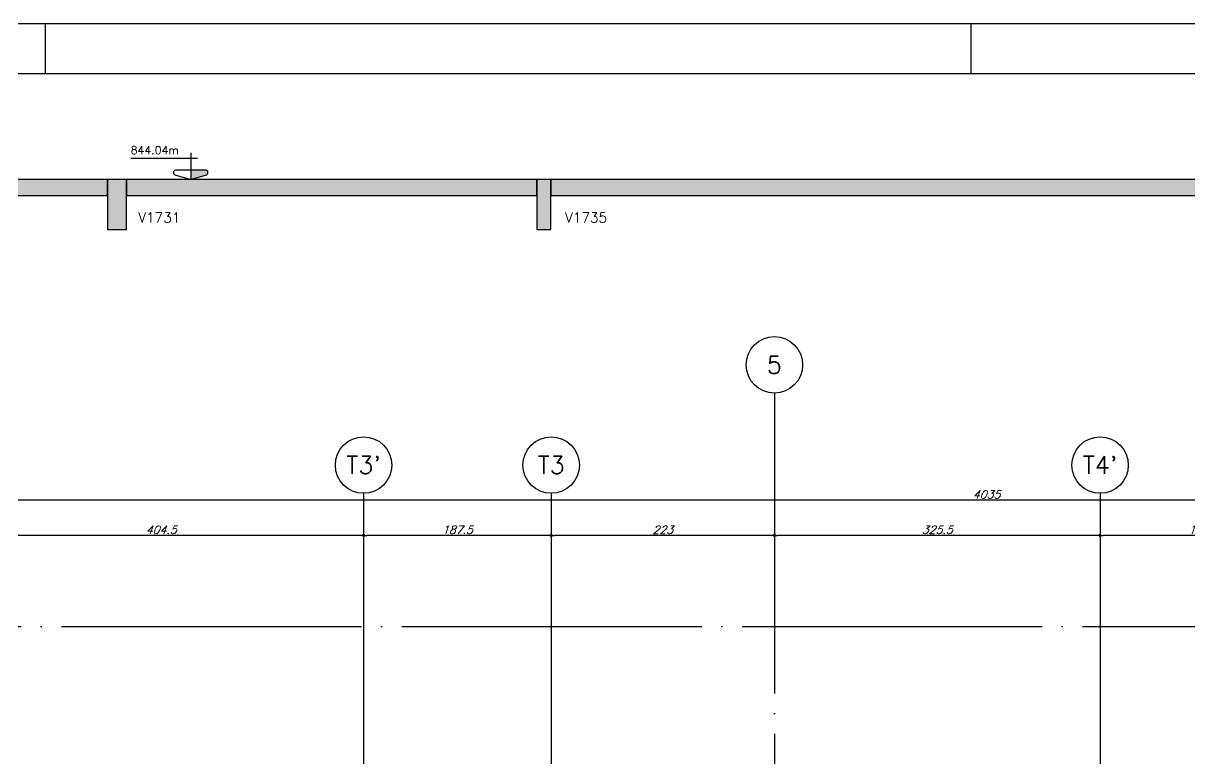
# Model space of a CAD drawing. Header units: millimetres. Extents: x -2368 to 4502, y -2283 to 2217.
# Drawn here: x -145 to 1021, y 1483 to 2217 of the extents above; entities that cross this region are included whole.
import ezdxf
from ezdxf.enums import TextEntityAlignment as Align

# ---------------------------------------------------------------- set-up
doc = ezdxf.new("R2010")
doc.units = ezdxf.units.MM
doc.header["$LTSCALE"] = 50
doc.linetypes.add('EIXO', pattern=[6.8, 6, -0.4, 0, -0.4])
for name, color, linetype in [('F-AUX', 2, 'Continuous'), ('F-CORTE', 4, 'Continuous'), ('F-COTAS', 106, 'Continuous'), ('F-EIXO', 12, 'EIXO'), ('F-MARGEM', 1, 'Continuous'), ('F-SOLIDO', 71, 'Continuous'), ('F-SOLIDO-CORTE', 71, 'Continuous'), ('F-TEXTO', 6, 'Continuous'), ('F-TEXTO-YELLOW', 2, 'Continuous')]:
    doc.layers.add(name, color=color, linetype=linetype)
doc.styles.add('CP-TEXT-INCL', font='romans.shx', dxfattribs={"oblique": 20})
doc.styles.add('MCP', font='romans.shx')
doc.styles.add('ROMANS', font='romans.shx')
doc.dimstyles.new('CP-COTAS-50', dxfattribs={"dimscale": 0.64, "dimtxt": 12.5, "dimasz": 5, "dimexe": 5, "dimexo": 5, "dimgap": 2.5, "dimtad": 1, "dimdec": 1, "dimdsep": 46, "dimtxsty": 'CP-TEXT-INCL', "dimblk1": 'DOT', "dimblk2": 'DOT', "dimsah": 1, "dimcen": 9, "dimclrd": 256, "dimclre": 256, "dimclrt": 256, "dimadec": 0, "dimazin": 0, "dimtfac": 1, "dimtdec": 1, "dimtmove": 2, "dimatfit": 3, "dimldrblk": 'DOT', "dimfxl": 0, "dimtolj": 1, "dimarcsym": 0})

# ---------------------------------------------------------------- blocks, each defined once
blk = doc.blocks.new('*U21')
at = {"layer": 'F-EIXO'}
blk.add_line((0, 0), (0, -2728.6), dxfattribs=at)
at = {"layer": 'F-EIXO', "color": 2, "linetype": 'Continuous'}
blk.add_circle((0, 28.2), 28.2, dxfattribs=at)
at = {"layer": 'F-TEXTO', "style": 'ROMANS'}
blk.add_attdef('EIXO', text='', height=17.5, rotation=360, dxfattribs=at).set_placement((0, 28.2), align=Align.MIDDLE_CENTER)
blk = doc.blocks.new('*U22')
at = {"layer": 'F-EIXO'}
blk.add_line((0, 0), (0, -2828.6), dxfattribs=at)
at = {"layer": 'F-EIXO', "color": 2, "linetype": 'Continuous'}
blk.add_circle((0, 28.2), 28.2, dxfattribs=at)
at = {"layer": 'F-TEXTO', "style": 'ROMANS'}
blk.add_attdef('EIXO', text='', height=17.5, rotation=360, dxfattribs=at).set_placement((0, 28.2), align=Align.MIDDLE_CENTER)
blk = doc.blocks.new('*U13')
at = {"layer": 'F-EIXO'}
blk.add_line((0, 0), (4857.5, 0), dxfattribs=at)
at = {"layer": 'F-TEXTO', "style": 'ROMANS'}
blk.add_attdef('EIXO', text='', height=17.5, dxfattribs=at).set_placement((-28.2, 0), align=Align.MIDDLE_CENTER)
blk = doc.blocks.new('A0-1L_900')
at = {"layer": 'F-MARGEM', "color": 2}
for p, q in [((44.9, 90), (44.9, 89)), ((63.4, 90), (63.4, 89))]:
    blk.add_line(p, q, dxfattribs=at)
blk.add_lwpolyline([(0, 0), (0, 90), (137.4, 90), (137.4, 0)], close=True, dxfattribs=at)
at = {"layer": 'F-MARGEM', "color": 7}
blk.add_lwpolyline([(2.5, 89), (136.4, 89), (136.4, 1), (2.5, 1)], close=True, dxfattribs=at)
blk = doc.blocks.new('Nível - Vista')
at = {"layer": 'F-SOLIDO'}
blk.add_hatch(color=256, dxfattribs=at).paths.add_polyline_path([(0, 0.238), (-0.38, 0.238, 0.414214), (-0.42, 0.198), (-0.42, 0.148, 0.331206), (-0.391, 0.11), (-0.011, 0.002, 0.072993), (0, 0)])
at = {"layer": 'F-AUX', "color": 2}
for p, q in [((0, 0.67), (0, 0)), ((-0.168, 0.521), (1.493, 0.521))]:
    blk.add_line(p, q, dxfattribs=at)
blk.add_lwpolyline([(-0.011, 0.002, 0.146769), (0.011, 0.002), (0.391, 0.11, 0.331206), (0.42, 0.148), (0.42, 0.198, 0.414214), (0.38, 0.238), (-0.38, 0.238, 0.414214), (-0.42, 0.198), (-0.42, 0.148, 0.331206), (-0.391, 0.11), (-0.011, 0.002, 0.146769), (0.011, 0.002)], format="xyb", dxfattribs=at)
at = {"layer": 'F-TEXTO', "color": 3, "style": 'MCP'}
blk.add_attdef('NÍVEL', (0.19, 0.636), '', height=0.25, dxfattribs=at)
blk = doc.blocks.new('_DOT')
at = {"color": 0, "linetype": 'ByBlock'}
blk.add_line((-0.5, 0), (-1, 0), dxfattribs=at)
at = {"color": 0, "linetype": 'ByBlock', "const_width": 0.5}
blk.add_lwpolyline([(-0.25, 0, 1), (0.25, 0, 1)], format="xyb", close=True, dxfattribs=at)
blk = doc.blocks.new('*D192')
at = {"layer": 'DEFPOINTS', "color": 0, "transparency": 16777216}
for p in [(2835, 1741.136394), (2835, 1624.5), (-1200, 1438)]:
    blk.add_point(p, dxfattribs=at)
at = {"layer": 'F-COTAS', "lineweight": -2, "transparency": 16777216}
for p, q in [((-1200, 1441.2), (-1200, 1744.336394)), ((-1196.8, 1741.136394), (2831.8, 1741.136394)), ((2835, 1627.7), (2835, 1744.336394))]:
    blk.add_line(p, q, dxfattribs=at)
at = {"layer": 'F-COTAS', "lineweight": -2, "transparency": 16777216, "xscale": 3.2, "yscale": 3.2, "zscale": 3.2, "rotation": 180}
blk.add_blockref('_DOT', (-1200, 1741.136394), dxfattribs=at)
at = {"layer": 'F-COTAS', "lineweight": -2, "transparency": 16777216, "xscale": 3.2, "yscale": 3.2, "zscale": 3.2}
blk.add_blockref('_DOT', (2835, 1741.136394), dxfattribs=at)
at = {"layer": 'F-COTAS', "transparency": 16777216, "insert": (817.5, 1746.736394), "char_height": 8, "attachment_point": 5, "style": 'CP-TEXT-INCL'}
blk.add_mtext('\\A1;4035', dxfattribs=at)
blk = doc.blocks.new('*D201')
at = {"layer": 'DEFPOINTS', "color": 0, "transparency": 16777216}
for p in [(931, 1705.8), (931, 1705.8), (1128, 1705.8)]:
    blk.add_point(p, dxfattribs=at)
at = {"layer": 'F-COTAS', "lineweight": -2, "transparency": 16777216}
blk.add_line((1124.8, 1705.8), (934.2, 1705.8), dxfattribs=at)
at = {"layer": 'F-COTAS', "lineweight": -2, "transparency": 16777216, "xscale": 3.2, "yscale": 3.2, "zscale": 3.2, "rotation": 180}
blk.add_blockref('_DOT', (931, 1705.8), dxfattribs=at)
at = {"layer": 'F-COTAS', "lineweight": -2, "transparency": 16777216, "xscale": 3.2, "yscale": 3.2, "zscale": 3.2}
blk.add_blockref('_DOT', (1128, 1705.8), dxfattribs=at)
at = {"layer": 'F-COTAS', "transparency": 16777216, "insert": (1029.5, 1711.4), "char_height": 8, "attachment_point": 5, "style": 'CP-TEXT-INCL'}
blk.add_mtext('\\A1;197', dxfattribs=at)
blk = doc.blocks.new('*D202')
at = {"layer": 'DEFPOINTS', "color": 0, "transparency": 16777216}
for p in [(605.5, 1705.8), (605.5, 1705.8), (931, 1705.8)]:
    blk.add_point(p, dxfattribs=at)
at = {"layer": 'F-COTAS', "lineweight": -2, "transparency": 16777216}
blk.add_line((927.8, 1705.8), (608.7, 1705.8), dxfattribs=at)
at = {"layer": 'F-COTAS', "lineweight": -2, "transparency": 16777216, "xscale": 3.2, "yscale": 3.2, "zscale": 3.2, "rotation": 180}
blk.add_blockref('_DOT', (605.5, 1705.8), dxfattribs=at)
at = {"layer": 'F-COTAS', "lineweight": -2, "transparency": 16777216, "xscale": 3.2, "yscale": 3.2, "zscale": 3.2}
blk.add_blockref('_DOT', (931, 1705.8), dxfattribs=at)
at = {"layer": 'F-COTAS', "transparency": 16777216, "insert": (768.2, 1711.4), "char_height": 8, "attachment_point": 5, "style": 'CP-TEXT-INCL'}
blk.add_mtext('\\A1;325.5', dxfattribs=at)
blk = doc.blocks.new('*D203')
at = {"layer": 'DEFPOINTS', "color": 0, "transparency": 16777216}
for p in [(382.5, 1705.8), (382.5, 1705.8), (605.5, 1705.8)]:
    blk.add_point(p, dxfattribs=at)
at = {"layer": 'F-COTAS', "lineweight": -2, "transparency": 16777216}
blk.add_line((602.3, 1705.8), (385.7, 1705.8), dxfattribs=at)
at = {"layer": 'F-COTAS', "lineweight": -2, "transparency": 16777216, "xscale": 3.2, "yscale": 3.2, "zscale": 3.2, "rotation": 180}
blk.add_blockref('_DOT', (382.5, 1705.8), dxfattribs=at)
at = {"layer": 'F-COTAS', "lineweight": -2, "transparency": 16777216, "xscale": 3.2, "yscale": 3.2, "zscale": 3.2}
blk.add_blockref('_DOT', (605.5, 1705.8), dxfattribs=at)
at = {"layer": 'F-COTAS', "transparency": 16777216, "insert": (494, 1711.4), "char_height": 8, "attachment_point": 5, "style": 'CP-TEXT-INCL'}
blk.add_mtext('\\A1;223', dxfattribs=at)
blk = doc.blocks.new('*D204')
at = {"layer": 'DEFPOINTS', "color": 0, "transparency": 16777216}
for p in [(195, 1705.8), (195, 1705.8), (382.5, 1705.8)]:
    blk.add_point(p, dxfattribs=at)
at = {"layer": 'F-COTAS', "lineweight": -2, "transparency": 16777216}
blk.add_line((379.3, 1705.8), (198.2, 1705.8), dxfattribs=at)
at = {"layer": 'F-COTAS', "lineweight": -2, "transparency": 16777216, "xscale": 3.2, "yscale": 3.2, "zscale": 3.2, "rotation": 180}
blk.add_blockref('_DOT', (195, 1705.8), dxfattribs=at)
at = {"layer": 'F-COTAS', "lineweight": -2, "transparency": 16777216, "xscale": 3.2, "yscale": 3.2, "zscale": 3.2}
blk.add_blockref('_DOT', (382.5, 1705.8), dxfattribs=at)
at = {"layer": 'F-COTAS', "transparency": 16777216, "insert": (288.7, 1711.4), "char_height": 8, "attachment_point": 5, "style": 'CP-TEXT-INCL'}
blk.add_mtext('\\A1;187.5', dxfattribs=at)
blk = doc.blocks.new('*D205')
at = {"layer": 'DEFPOINTS', "color": 0, "transparency": 16777216}
for p in [(-209.5, 1705.8), (-209.5, 1705.8), (195, 1705.8)]:
    blk.add_point(p, dxfattribs=at)
at = {"layer": 'F-COTAS', "lineweight": -2, "transparency": 16777216}
blk.add_line((191.8, 1705.8), (-206.3, 1705.8), dxfattribs=at)
at = {"layer": 'F-COTAS', "lineweight": -2, "transparency": 16777216, "xscale": 3.2, "yscale": 3.2, "zscale": 3.2, "rotation": 180}
blk.add_blockref('_DOT', (-209.5, 1705.8), dxfattribs=at)
at = {"layer": 'F-COTAS', "lineweight": -2, "transparency": 16777216, "xscale": 3.2, "yscale": 3.2, "zscale": 3.2}
blk.add_blockref('_DOT', (195, 1705.8), dxfattribs=at)
at = {"layer": 'F-COTAS', "transparency": 16777216, "insert": (-7.3, 1711.4), "char_height": 8, "attachment_point": 5, "style": 'CP-TEXT-INCL'}
blk.add_mtext('\\A1;404.5', dxfattribs=at)
blk = doc.blocks.new('*U254')
at = {"layer": 'F-EIXO'}
blk.add_line((0, 0), (0, -2479.8), dxfattribs=at)
at = {"layer": 'F-EIXO', "color": 2, "linetype": 'Continuous'}
blk.add_circle((0, 28.2), 28.2, dxfattribs=at)
at = {"layer": 'F-TEXTO', "style": 'ROMANS'}
blk.add_attdef('EIXO', text='', height=17.5, rotation=360, dxfattribs=at).set_placement((0, 28.2), align=Align.MIDDLE_CENTER)

msp = doc.modelspace()

# ---------------------------------------------------------------- hatches: boundary and pattern name
at = {"layer": 'F-SOLIDO-CORTE', "linetype": 'Continuous'}
for points in [[(-161.513, 2061.09), (-181.461, 2061.09), (-199.517, 2061.09), (-199.757, 2061.09), (-212.867, 2061.09), (-239.067, 2061.09), (-309, 2061.09), (-309, 2059.566), (-309, 2055.497), (-309, 2045.09), (-282.801, 2045.09), (-212.867, 2045.09), (-199.757, 2045.09), (-199.517, 2045.09), (-181.461, 2045.09), (-173.474, 2045.09), (-155.238, 2045.09), (-61, 2045.09), (-61, 2048.089), (-61, 2054.557), (-61, 2061.09), (-155.238, 2061.09)], [(-61, 2051.718), (-61, 2031.507), (-61, 2011.09), (-53.242, 2011.09), (-49.68, 2011.09), (-42, 2011.09), (-42, 2020.462), (-42, 2040.673), (-42, 2061.09), (-45.561, 2061.09), (-53.242, 2061.09), (-61, 2061.09)], [(270.968, 2061.09), (260.76, 2061.09), (103.548, 2061.09), (57.44, 2061.09), (-42, 2061.09), (-42, 2058.091), (-42, 2051.623), (-42, 2045.09), (4.108, 2045.09), (103.548, 2045.09), (260.76, 2045.09), (270.968, 2045.09), (301.707, 2045.09), (368, 2045.09), (368, 2048.089), (368, 2054.557), (368, 2061.09), (337.261, 2061.09)], [(368, 2051.718), (368, 2031.507), (368, 2011.09), (373.717, 2011.09), (376.341, 2011.09), (382, 2011.09), (382, 2020.462), (382, 2040.673), (382, 2061.09), (379.376, 2061.09), (373.717, 2061.09), (368, 2061.09)], [(816.721, 2061.09), (813.16, 2061.09), (805.48, 2061.09), (524.948, 2061.09), (508.615, 2061.09), (468.504, 2061.09), (382, 2061.09), (382, 2058.091), (382, 2051.623), (382, 2045.09), (422.11, 2045.09), (508.615, 2045.09), (524.948, 2045.09), (805.48, 2045.09), (809.041, 2045.09), (816.721, 2045.09), (900.309, 2045.09), (1109, 2045.09), (1109, 2047.503), (1109, 2052.99), (1109, 2061.09), (1016.409, 2061.09)]]:
    msp.add_hatch(color=256, dxfattribs=at).paths.add_polyline_path(points, flags=16)

# ---------------------------------------------------------------- linework, layer by layer
at = {"layer": 'F-CORTE', "linetype": 'Continuous'}
for p, q in [((-61, 2061.09), (-161.513, 2061.09)), ((-53.242, 2061.09), (-61, 2061.09)), ((-45.561, 2061.09), (-53.242, 2061.09)), ((-42, 2061.09), (-45.561, 2061.09)), ((270.968, 2061.09), (-42, 2061.09)), ((368, 2061.09), (270.968, 2061.09)), ((373.717, 2061.09), (368, 2061.09)), ((379.376, 2061.09), (373.717, 2061.09)), ((382, 2061.09), (379.376, 2061.09)), ((816.721, 2061.09), (382, 2061.09)), ((1109, 2061.09), (816.721, 2061.09)), ((-155.238, 2045.09), (-61, 2045.09)), ((-61, 2045.09), (-61, 2011.09)), ((-42, 2040.673), (-42, 2045.09)), ((-42, 2045.09), (4.108, 2045.09)), ((-42, 2020.462), (-42, 2040.673)), ((4.108, 2045.09), (103.548, 2045.09)), ((103.548, 2045.09), (260.76, 2045.09)), ((260.76, 2045.09), (270.968, 2045.09)), ((270.968, 2045.09), (301.707, 2045.09)), ((301.707, 2045.09), (368, 2045.09)), ((368, 2045.09), (368, 2011.09)), ((382, 2040.673), (382, 2045.09)), ((382, 2045.09), (422.11, 2045.09)), ((382, 2020.462), (382, 2040.673)), ((422.11, 2045.09), (508.615, 2045.09)), ((508.615, 2045.09), (524.948, 2045.09)), ((524.948, 2045.09), (805.48, 2045.09)), ((805.48, 2045.09), (809.041, 2045.09)), ((809.041, 2045.09), (816.721, 2045.09)), ((816.721, 2045.09), (900.309, 2045.09)), ((900.309, 2045.09), (1109, 2045.09)), ((-42, 2011.09), (-42, 2020.462)), ((382, 2011.09), (382, 2020.462)), ((-61, 2011.09), (-53.242, 2011.09)), ((-53.242, 2011.09), (-49.68, 2011.09)), ((-49.68, 2011.09), (-42, 2011.09)), ((368, 2011.09), (373.717, 2011.09)), ((373.717, 2011.09), (376.341, 2011.09)), ((376.341, 2011.09), (382, 2011.09))]:
    msp.add_line(p, q, dxfattribs=at)
at = {"layer": 'F-SOLIDO-CORTE', "linetype": 'Continuous'}
for points in [[(-161.513, 2061.09), (-181.461, 2061.09), (-199.517, 2061.09), (-199.757, 2061.09), (-212.867, 2061.09), (-239.067, 2061.09), (-309, 2061.09), (-309, 2059.566), (-309, 2055.497), (-309, 2045.09), (-282.801, 2045.09), (-212.867, 2045.09), (-199.757, 2045.09), (-199.517, 2045.09), (-181.461, 2045.09), (-173.474, 2045.09), (-155.238, 2045.09), (-61, 2045.09), (-61, 2048.089), (-61, 2054.556), (-61, 2061.09), (-155.238, 2061.09), (-161.513, 2061.09)], [(-61, 2051.718), (-61, 2031.507), (-61, 2011.09), (-53.241, 2011.09), (-49.68, 2011.09), (-42, 2011.09), (-42, 2020.461), (-42, 2040.673), (-42, 2061.09), (-45.561, 2061.09), (-53.241, 2061.09), (-61, 2061.09), (-61, 2051.718)], [(270.968, 2061.09), (260.76, 2061.09), (103.548, 2061.09), (57.44, 2061.09), (-42, 2061.09), (-42, 2058.091), (-42, 2051.623), (-42, 2045.09), (4.108, 2045.09), (103.548, 2045.09), (260.76, 2045.09), (270.968, 2045.09), (301.707, 2045.09), (368, 2045.09), (368, 2048.089), (368, 2054.556), (368, 2061.09), (337.261, 2061.09), (270.968, 2061.09)], [(368, 2051.718), (368, 2031.507), (368, 2011.09), (373.717, 2011.09), (376.341, 2011.09), (382, 2011.09), (382, 2020.461), (382, 2040.673), (382, 2061.09), (379.376, 2061.09), (373.717, 2061.09), (368, 2061.09), (368, 2051.718)], [(816.722, 2061.09), (813.16, 2061.09), (805.48, 2061.09), (524.948, 2061.09), (508.615, 2061.09), (468.504, 2061.09), (382, 2061.09), (382, 2058.091), (382, 2051.623), (382, 2045.09), (422.11, 2045.09), (508.615, 2045.09), (524.948, 2045.09), (805.48, 2045.09), (809.041, 2045.09), (816.722, 2045.09), (900.309, 2045.09), (1109, 2045.09), (1109, 2047.503), (1109, 2052.99), (1109, 2061.09), (1016.409, 2061.09), (816.722, 2061.09)]]:
    msp.add_lwpolyline(points, dxfattribs=at)

# ---------------------------------------------------------------- block references
ref = msp.add_blockref('Nível - Vista', (22.227, 2061.09), dxfattribs=dict(xscale=-40, yscale=40, zscale=40))
ref.add_attrib('NÍVEL', '844.04m', (-37.755, 2086.52), dxfattribs={"layer": 'F-TEXTO', "color": 3, "height": 8, "style": 'MCP'})
at = {"layer": 'F-EIXO', "linetype": 'Continuous'}
for name, p, values in [('*U22', (605.5, 1847.82), {'EIXO': '5'}), ('*U21', (195, 1747.82), {'EIXO': "T3'"}), ('*U254', (382.5, 1747.82), {'EIXO': 'T3'}), ('*U21', (931, 1747.82), {'EIXO': "T4'"})]:
    msp.add_blockref(name, p, dxfattribs=at).add_auto_attribs(values)
msp.add_blockref('*U13', (-1807.517, 1615), dxfattribs=at)
at = {"layer": 'F-MARGEM', "linetype": 'Continuous', "xscale": 50, "yscale": 50, "zscale": 50}
msp.add_blockref('A0-1L_900', (-2368.283, -2282.993), dxfattribs=at)

# ---------------------------------------------------------------- texts
at = {"layer": 'F-TEXTO-YELLOW', "linetype": 'Continuous', "style": 'MCP'}
for s, p in [('V1731', (-30.109, 2018.077)), ('V1735', (396.391, 2018.077))]:
    msp.add_text(s, height=10, dxfattribs=at).set_placement(p)

# ---------------------------------------------------------------- dimensions: what is measured, and where the dimension line sits
at = {"layer": 'F-COTAS'}
for base, p1, p2, picture, middle in [((2835, 1741.136), (-1200, 1438), (2835, 1624.5), '*D192', (817.5, 1746.736)), ((-209.5, 1705.838), (195, 1705.838), (-209.5, 1705.838), '*D205', (-7.25, 1711.438)), ((195, 1705.838), (382.5, 1705.838), (195, 1705.838), '*D204', (288.75, 1711.438)), ((382.5, 1705.838), (605.5, 1705.838), (382.5, 1705.838), '*D203', (494, 1711.438)), ((605.5, 1705.838), (931, 1705.838), (605.5, 1705.838), '*D202', (768.25, 1711.438)), ((931, 1705.838), (1128, 1705.838), (931, 1705.838), '*D201', (1029.5, 1711.438))]:
    dim = msp.add_linear_dim(base=base, p1=p1, p2=p2, dimstyle='CP-COTAS-50', dxfattribs=at)
    dim.commit()
    dim.dimension.update_dxf_attribs({"geometry": picture, "text_midpoint": middle})

doc.saveas('drawing.dxf')
